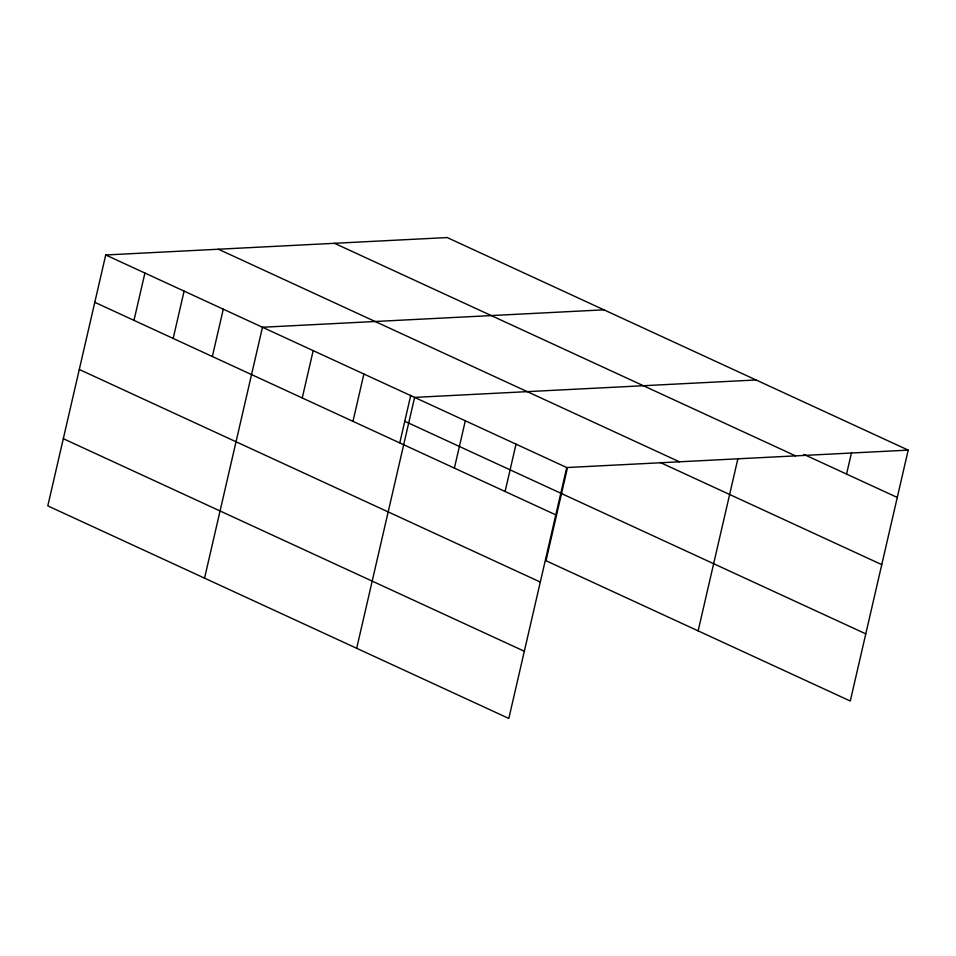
<?xml version="1.0" encoding="UTF-8"?>
<svg xmlns="http://www.w3.org/2000/svg" width="956" height="956" viewBox="0 0 956 956"><rect width="100%" height="100%" fill="white"/><g stroke="black" fill="none" stroke-linecap="round" stroke-linejoin="round"><path stroke-width="1.43" d="M908.2 450.121L447.181 237.554L105.722 254.977L47.8 505.879L508.819 718.446L566.741 467.544L908.2 450.121L850.278 701.023L546.007 560.73L567.505 467.604M133.983 320.38L144.918 273.046M173.167 338.448L184.102 291.114M212.351 356.516L223.286 309.182M204.548 578.153L262.47 327.251L603.929 309.828M302.251 397.959L313.186 350.625M352.967 421.345L363.889 374.011M399.823 442.724L410.757 395.33M356.684 648.299L414.605 397.397L756.065 379.974M454.387 468.105L465.321 420.771M505.103 491.492L516.025 444.158M698.143 630.876L737.877 458.76M846.562 474.08L851.533 452.558M803.853 454.387L897.266 497.455M334.504 243.302L795.523 455.869M218.41 249.229L679.417 461.796M660.238 462.489L881.767 564.638M105.722 254.977L566.741 467.544M404.77 421.285L865.778 633.852M94.799 302.311L555.818 514.878M79.288 369.482L540.307 582.049M63.311 438.696L524.33 651.263"/></g></svg>
